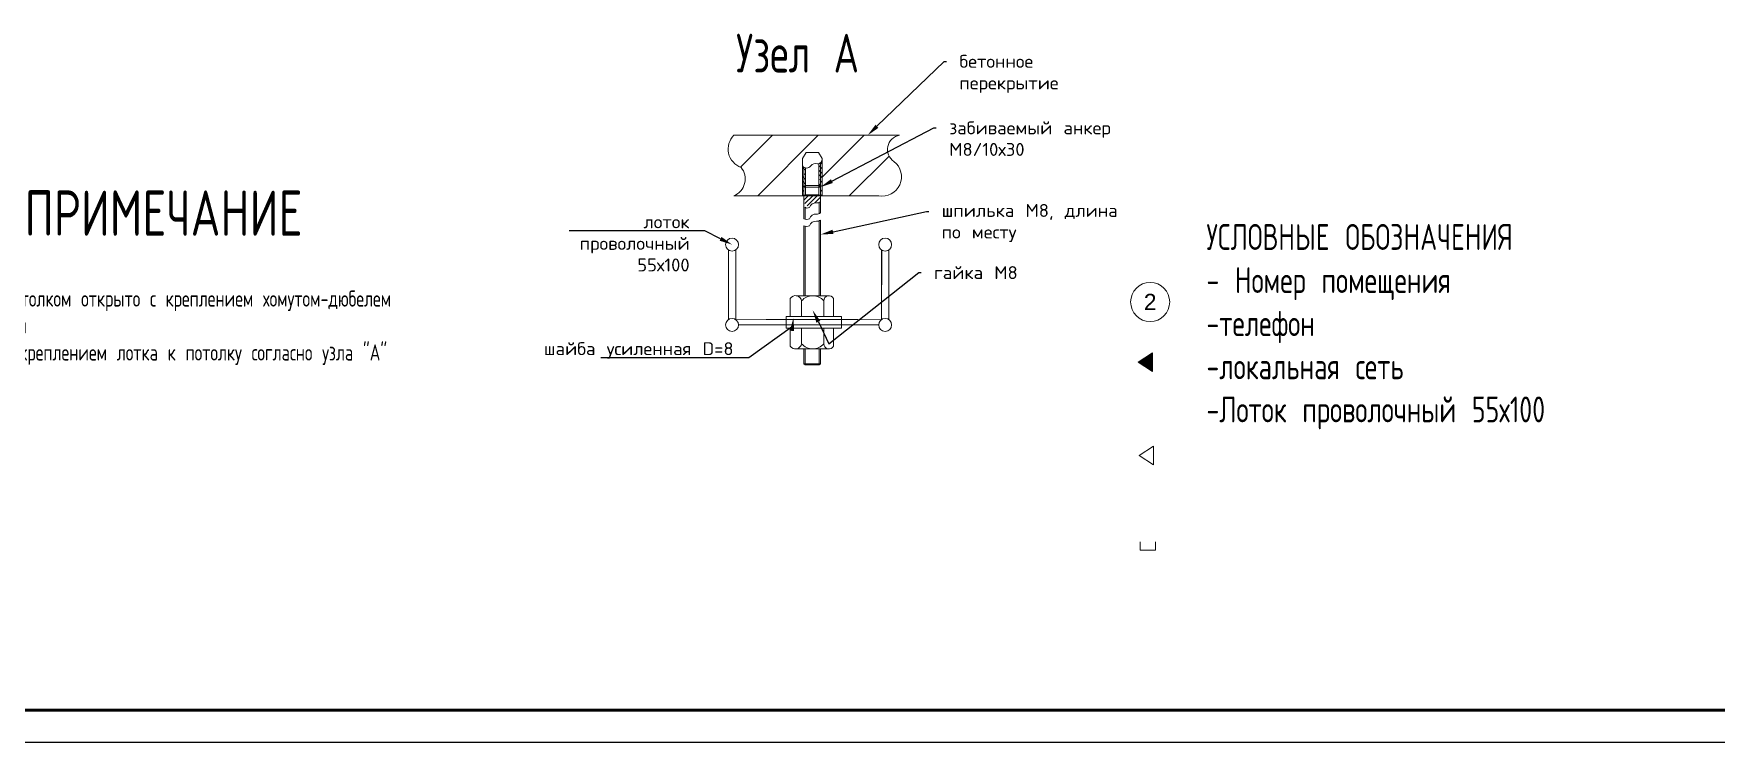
# Model space of a CAD drawing. Header units: millimetres. Extents: x 19315 to 19945, y -11771 to -11474.
# Drawn here: x 19463.2 to 19723.4, y -11770.5 to -11660.9 of the extents above; entities that cross this region are included whole.
import ezdxf
from ezdxf import colors
from ezdxf.entities.mleader import LeaderData, LeaderLine
from ezdxf.enums import TextEntityAlignment as Align
from ezdxf.math import Vec2, Vec3

# ---------------------------------------------------------------- set-up
doc = ezdxf.new("R2010")
doc.units = ezdxf.units.MM
doc.layers.add('0_FORMAT', color=7, linetype='Continuous')
doc.layers.add('АР 0', color=7, linetype='Continuous', lineweight=15)
doc.layers.add('Экспликация', color=255, linetype='Continuous', lineweight=15)
doc.styles.add('1- arial', font='arial.ttf')
doc.styles.add('Romans_0.7', font='romans.shx', dxfattribs={"width": 0.7, "height": 300})
doc.styles.get("Standard").update_dxf_attribs({"font": 'txt.shx', "width": 0.7, "height": 2.5})

# ---------------------------------------------------------------- blocks, each defined once
blk = doc.blocks.new('*U9')
at = {"layer": '0_FORMAT', "lineweight": 60}
blk.add_line((625, 5), (20, 5), dxfattribs=at)
at = {"layer": '0_FORMAT'}
blk.add_line((630, 0), (0, 0), dxfattribs=at)
at = {"layer": '0_FORMAT', "style": 'Romans_0.7', "width": 0.7}
for tag, p in [('ДОЛЖНОСТЬ_1', (441.5, 32.5)), ('ФАМИЛИЯ_1', (460.5, 32.5)), ('ДОЛЖНОСТЬ_2', (441.5, 27.5)), ('ФАМИЛИЯ_2', (460.5, 27.5)), ('ДОЛЖНОСТЬ_3', (441.5, 22.5)), ('ФАМИЛИЯ_3', (460.5, 22.5)), ('ДОЛЖНОСТЬ_4', (441.5, 17.5)), ('ФАМИЛИЯ_4', (460.5, 17.5)), ('ДОЛЖНОСТЬ_5', (441.5, 12.5)), ('ФАМИЛИЯ_5', (460.5, 12.5)), ('ДОЛЖНОСТЬ_6', (441.5, 7.5)), ('ФАМИЛИЯ_6', (460.5, 7.5))]:
    blk.add_attdef(tag, text='', height=3, dxfattribs=at).set_placement(p, align=Align.MIDDLE_LEFT)
for tag, p in [('СТАДИЯ', (582.5, 25)), ('ЛИСТ', (597.5, 25)), ('ЛИСТОВ', (615, 25))]:
    blk.add_attdef(tag, text='', height=3, dxfattribs=at).set_placement(p, align=Align.MIDDLE_CENTER)
blk = doc.blocks.new('Экспл_Помещений')
at = {"layer": 'Экспликация'}
blk.add_circle((0, 0), 3, dxfattribs=at)
at = {"layer": 'Экспликация', "color": 0, "style": '1- arial', "flags": 12}
blk.add_attdef('№_ПОМЕЩЕНИЯ', text='', height=2.5, dxfattribs=at).set_placement((0, 0), align=Align.MIDDLE_CENTER)
blk = doc.blocks.new('A$C75693DE6')
at = {"color": 3, "lineweight": 13, "ltscale": 0.1}
for p, q in [((-1.44, 2.23), (0, 0)), ((-1.44, 2.23), (1.44, 2.23)), ((1.44, 2.23), (0, 0))]:
    blk.add_line(p, q, dxfattribs=at)
blk = doc.blocks.new('A$C0D903EA8')
at = {"color": 4, "lineweight": 13, "ltscale": 0.1}
for p, q in [((-1.13, 10.77), (-1.13, 0)), ((0, 10.77), (0, 0))]:
    blk.add_line(p, q, dxfattribs=at)

msp = doc.modelspace()

# ---------------------------------------------------------------- hatches: boundary and pattern name
at = {"lineweight": 13, "ltscale": 0.1}
h = msp.add_hatch(dxfattribs=at)
h.set_pattern_fill('ACAD_ISO05W100', color=256, angle=45)
h.paths.add_polyline_path([(19582.66264, -11679.30711), (19584.57331, -11679.30711), (19585.14347, -11680.19914, -0.068685637), (19585.14347, -11680.40584), (19585.14347, -11685.99414), (19593.88999, -11685.99414, 0.788895135), (19596.25105, -11680.68679, -0.688499781), (19597.12102, -11676.63489), (19571.50767, -11676.63489, 0.5530043), (19572.60874, -11681.5969, -0.499495345), (19571.50767, -11685.99414), (19582.1075, -11685.99414), (19582.1075, -11680.19914)])
h = msp.add_hatch(dxfattribs=at)
h.set_pattern_fill('ACAD_ISO08W100', color=256, scale=0.1, angle=315)
h.paths.add_polyline_path([(19582.30661, -11681.55465, -0.090528323), (19582.1075, -11681.35608), (19582.1075, -11685.99414), (19582.30661, -11685.99414), (19582.30661, -11684.43554)])
h.paths.add_polyline_path([(19582.5614, -11681.66965, -0.089987714), (19582.30661, -11681.55465), (19582.30661, -11684.43554), (19582.30661, -11684.6514), (19582.5614, -11684.37386)])
h.paths.add_polyline_path([(19584.87812, -11680.88357, -0.094019762), (19584.63171, -11681.02026), (19584.63171, -11684.37386), (19584.87812, -11684.6514)])
h.paths.add_polyline_path([(19585.14347, -11680.40584, -0.187059738), (19584.87812, -11680.88357), (19584.87812, -11685.99414), (19585.14347, -11685.99414)])
h = msp.add_hatch(dxfattribs=at)
h.set_pattern_fill('ACAD_ISO05W100', color=256, scale=0.1, angle=45)
h.paths.add_polyline_path([(19584.29875, -11687.09036, 0.213495764), (19584.87812, -11686.90328), (19584.87812, -11685.99414), (19582.30661, -11685.99414), (19582.30661, -11687.79756, 0.238244099), (19583.18638, -11687.79756, -0.361940745)])
h = msp.add_hatch(color=4, dxfattribs=at)
h.dxf.hatch_style = 1
h.set_gradient(color1=(255, 0, 0), color2=(255, 0, 0), tint=1)
h.paths.add_polyline_path([(19636.22107, -11710.28807), (19633.99477, -11711.72935), (19636.22107, -11713.17063)])

# ---------------------------------------------------------------- linework, layer by layer
for p, q in [((19571.50767, -11676.63489), (19597.12102, -11676.63489)), ((19582.66264, -11679.30711), (19582.1075, -11680.19914)), ((19582.1075, -11680.19914), (19582.1075, -11685.99414)), ((19582.30661, -11685.99414), (19582.30661, -11681.55465)), ((19582.5614, -11685.81926), (19582.5614, -11681.66965)), ((19584.57331, -11679.30711), (19582.66264, -11679.30711)), ((19585.14347, -11680.19914), (19584.57331, -11679.30711)), ((19584.63171, -11685.81926), (19584.63171, -11681.02026)), ((19584.87812, -11685.99414), (19584.87812, -11680.88357)), ((19585.14347, -11685.99414), (19585.14347, -11680.19914)), ((19582.1075, -11685.99414), (19571.50767, -11685.99414)), ((19582.1075, -11685.99414), (19585.14347, -11685.99414)), ((19582.1075, -11685.99414), (19582.30661, -11685.99414)), ((19582.30661, -11684.6514), (19582.5614, -11684.37386)), ((19582.30661, -11685.99414), (19582.30661, -11684.43554)), ((19584.87812, -11684.6514), (19582.30661, -11684.6514)), ((19582.30661, -11685.99414), (19582.5614, -11685.81926)), ((19582.30661, -11685.99414), (19582.30661, -11689.53912)), ((19582.5614, -11684.37386), (19584.63171, -11684.37386)), ((19582.5614, -11685.81926), (19584.63171, -11685.81926)), ((19584.63171, -11684.37386), (19584.87812, -11684.6514)), ((19584.63171, -11685.81926), (19584.87812, -11685.99414)), ((19584.87812, -11686.90328), (19584.71107, -11687.01686)), ((19584.87812, -11684.6514), (19584.87812, -11688.64484)), ((19585.14347, -11685.99414), (19593.88999, -11685.99414)), ((19582.52588, -11687.87709), (19582.52588, -11689.61865)), ((19584.66294, -11687.01686), (19584.66294, -11688.78024)), ((19582.30661, -11690.63147), (19582.30661, -11701.43578)), ((19582.52588, -11690.711), (19582.52588, -11701.43578)), ((19584.66294, -11689.87259), (19584.66294, -11701.43578)), ((19584.87812, -11689.73719), (19584.87812, -11701.43578)), ((19570.65603, -11694.36203), (19570.65603, -11705.133)), ((19571.78385, -11694.36203), (19571.78385, -11705.133)), ((19594.31019, -11705.1483), (19594.35377, -11694.37736)), ((19595.48158, -11705.14833), (19595.48158, -11694.37736)), ((19580.22297, -11704.64874), (19580.22297, -11701.86502)), ((19581.12882, -11701.43578), (19586.21245, -11701.43578)), ((19581.96924, -11702.23438), (19581.96924, -11704.64874)), ((19585.40608, -11704.64874), (19585.40608, -11702.23438)), ((19586.90917, -11701.86502), (19586.90917, -11704.64874)), ((19579.57122, -11704.64874), (19588.11787, -11704.64874)), ((19579.57122, -11704.64874), (19579.57122, -11706.44631)), ((19588.11787, -11704.64874), (19588.11787, -11706.44631)), ((19571.78385, -11705.133), (19594.35377, -11705.14833)), ((19583.38319, -11705.95884), (19572.21994, -11705.95884)), ((19580.22297, -11705.13621), (19576.50265, -11705.13621)), ((19576.50265, -11705.95884), (19590.66349, -11705.95884)), ((19580.22297, -11706.44631), (19579.57122, -11706.44631)), ((19580.22297, -11705.13621), (19586.90917, -11705.13621)), ((19580.22297, -11706.44631), (19586.90917, -11706.44631)), ((19580.22297, -11709.23003), (19580.22297, -11706.44631)), ((19580.59872, -11705.95884), (19586.50355, -11705.95884)), ((19586.50355, -11706.44631), (19580.59872, -11706.44631)), ((19581.96924, -11706.44631), (19581.96924, -11708.86067)), ((19585.40608, -11708.86067), (19585.40608, -11706.44631)), ((19593.89587, -11705.95884), (19586.50355, -11705.95884)), ((19586.90917, -11705.13621), (19590.66349, -11705.13621)), ((19586.90917, -11706.44631), (19586.90917, -11709.23003)), ((19586.90917, -11706.44631), (19588.11787, -11706.44631)), ((19586.2465, -11709.65927), (19580.86478, -11709.65927)), ((19582.30661, -11709.65927), (19582.30661, -11711.95808)), ((19582.52588, -11709.65927), (19582.52588, -11712.14843)), ((19584.66294, -11709.65927), (19584.66294, -11712.14843)), ((19584.87812, -11709.65927), (19584.87812, -11711.95808)), ((19582.52588, -11712.14843), (19582.30661, -11711.95808)), ((19582.30661, -11711.95808), (19584.87812, -11711.95808)), ((19584.66294, -11712.14843), (19582.52588, -11712.14843)), ((19584.66294, -11712.14843), (19584.87812, -11711.95808)), ((19634.34796, -11740.7812), (19634.34796, -11739.49382)), ((19636.71431, -11740.7812), (19634.34796, -11740.7812)), ((19636.71431, -11740.7812), (19636.71431, -11739.49382))]:
    msp.add_line(p, q, dxfattribs=at)
at = {"color": 3, "lineweight": 13, "ltscale": 0.1}
for p, q in [((19636.22107, -11710.28807), (19633.99477, -11711.72935)), ((19636.22107, -11710.28807), (19636.22107, -11713.17063)), ((19636.22107, -11713.17063), (19633.99477, -11711.72935))]:
    msp.add_line(p, q, dxfattribs=at)
at = {"lineweight": 13, "ltscale": 0.1}
for centre in [(19571.21994, -11693.53619), (19594.89587, -11693.53619), (19571.21994, -11705.95884), (19594.89587, -11705.95884)]:
    msp.add_circle(centre, 1, dxfattribs=at)
for centre, radius, start, end in [((19573.61541, -11678.77035), 3.00046, 134.6257139, 250.3968439), ((19597.45988, -11678.82699), 2.21814, 98.7873513, 236.9769622), ((19570.40647, -11683.38193), 2.83484, 292.8582618, 39.025921), ((19582.75091, -11680.91002), 0.78291, 214.7328748, 325.2671252), ((19584.11803, -11681.93301), 0.92553, 70.9861382, 141.4387431), ((19584.39467, -11680.30249), 0.7559, 271.8874521, 7.8584517), ((19594.43536, -11683.05791), 2.98645, 259.4778768, 52.5568234), ((19584.37935, -11686.3493), 0.74543, 262.4692941, 311.9986409), ((19582.74649, -11686.92678), 0.97558, 243.198862, 296.801138), ((19584.16705, -11688.11165), 1.02974, 83.610031, 162.2410156), ((19584.16705, -11689.85321), 1.02974, 83.610031, 162.2410156), ((19584.37935, -11688.09087), 0.74543, 262.4692941, 311.9986409), ((19582.74649, -11688.66834), 0.97558, 243.198862, 296.801138), ((19582.74649, -11689.76069), 0.97558, 243.198862, 296.801138), ((19584.16705, -11690.94556), 1.02974, 83.610031, 162.2410156), ((19584.37935, -11689.18321), 0.74543, 262.4692941, 311.9986409), ((19581.02481, -11702.38674), 0.95664, 9.1647532, 146.9497371), ((19583.68766, -11703.68393), 2.24815, 40.1488619, 139.8511381), ((19586.20403, -11702.23853), 0.79796, 27.9103395, 179.701441), ((19581.02758, -11708.7214), 0.9519, 212.2987925, 351.5867172), ((19583.68766, -11707.41112), 2.24815, 220.1488619, 319.8511381), ((19586.20206, -11708.86452), 0.79599, 179.7228619, 332.6653577)]:
    msp.add_arc(centre, radius, start, end, dxfattribs=at)

# ---------------------------------------------------------------- block references
at = {"color": 7}
msp.add_blockref('*U9', (19315.00703, -11770.52057), dxfattribs=at)
at = {"lineweight": 13, "ltscale": 0.1}
msp.add_blockref('A$C0D903EA8', (19595.48158, -11705.14833), dxfattribs=at)
at = {"color": 4, "lineweight": 13, "ltscale": 0.1, "rotation": 270}
msp.add_blockref('A$C75693DE6', (19634.15538, -11726.16363), dxfattribs=at)
at = {"layer": 'Экспликация'}
ref = msp.add_blockref('Экспл_Помещений', (19635.87536, -11702.41291), dxfattribs=dict(at, xscale=1.008, yscale=1.008, zscale=1.008))
ref.add_attrib('№_ПОМЕЩЕНИЯ', '2', dxfattribs={"color": 7, "height": 2.52, "style": '1- arial'}).set_placement((19635.87536, -11702.41291), align=Align.MIDDLE_CENTER)

# ---------------------------------------------------------------- texts
at = {"lineweight": 13, "ltscale": 0.1, "insert": (19390.85457, -11700.63336), "char_height": 2.5, "attachment_point": 1}
msp.add_mtext_dynamic_manual_height_columns('\\pi-7.5,l10,t10;1.^Iв кабинетах проложить кабель под подвесным потолком открыто с креплением хомутом-дюбелем 8х40 к бетонному потолку  с шагом не более 0,5м\\P2.^IКабеля проложить в лотке проволочном 55х100 с креплением лотка к потолку согласно узла "А" \\P3.^IШкаф телекоммуникационный 42u 600х800', width=142.1265007, gutter_width=12.5, heights=[0], dxfattribs=at)
at = {"layer": 'АР 0', "ltscale": 3, "width": 0.7}
for s, height, p in [('Узел А', 6, (19581.34556, -11666.92782)), ('ПРИМЕЧАНИЕ', 7, (19483.30478, -11692.15818))]:
    msp.add_text(s, height=height, dxfattribs=at).set_placement(p, align=Align.CENTER)
at = {"layer": 'Экспликация', "lineweight": 25, "insert": (19644.57942, -11690.36047), "char_height": 4, "attachment_point": 1}
msp.add_mtext_dynamic_manual_height_columns('УСЛОВНЫЕ ОБОЗНАЧЕНИЯ\\P\\pi-4,l4;- Номер помещения \\P-телефон{\\H2.6667x; }\\P-локальная сеть{\\H2.1111x; }\\P-Лоток проволочный 55х100 {\\H2.2963x; }', width=159.9881595, gutter_width=8.89916, heights=[67.67344], dxfattribs=at)

# ---------------------------------------------------------------- leaders
at = {"lineweight": 13, "ltscale": 0.1}
ml = msp.add_multileader_mtext('Standard', dxfattribs=at)
ml.set_content('{\\W1;бетонное перекрытие}', color=256)
ml.set_leader_properties()
ml.build(insert=Vec2(0, 0))
ml.multileader.update_dxf_attribs({"text_right_attachment_type": 6, "dogleg_length": 0.36, "arrow_head_size": 2})
ctx = ml.context
ctx.base_point, ctx.char_height, ctx.arrow_head_size, ctx.plane_origin = Vec3(19604.36477, -11665.19564), 2, 2, Vec3(19590.7047, -11678.56246)
ctx.right_attachment = 6
notes = []
notes.append((ctx, [(0, (1, 1, 0), (19604.00477, -11665.19564), (1, 0), 0.36, [(0, [(19592.18583, -11676.63489)], 0, [])])]))
ctx.mtext.insert, ctx.mtext.width, ctx.mtext.flow_direction = Vec3(19606.36477, -11664.19564), 23.6354057, 5
ml = msp.add_multileader_mtext('Standard', dxfattribs=at)
ml.set_content('{\\W1;забиваемый анкер М8/10х30}', color=256)
ml.set_leader_properties()
ml.build(insert=Vec2(0, 0))
ml.multileader.update_dxf_attribs({"text_right_attachment_type": 6, "dogleg_length": 0.36, "arrow_head_size": 2})
ctx = ml.context
ctx.base_point, ctx.char_height, ctx.arrow_head_size, ctx.plane_origin = Vec3(19602.79999, -11675.48503), 2, 2, Vec3(19589.13992, -11694.78807)
ctx.right_attachment = 6
notes.append((ctx, [(0, (1, 1, 0), (19602.43999, -11675.48503), (1, 0), 0.36, [(0, [(19584.87812, -11684.6514)], 0, [])])]))
ctx.mtext.insert, ctx.mtext.width, ctx.mtext.flow_direction = Vec3(19604.79999, -11674.48503), 31.7253555, 5
ml = msp.add_multileader_mtext('Standard', dxfattribs=at)
ml.set_content('{\\W1;лоток \\Pпроволочный 55х100}', color=256)
ml.set_leader_properties()
ml.build(insert=Vec2(0, 0))
ml.multileader.update_dxf_attribs({"text_right_attachment_type": 6, "dogleg_length": 0.36, "arrow_head_size": 2})
ctx = ml.context
ctx.base_point, ctx.char_height, ctx.arrow_head_size, ctx.plane_origin = Vec3(19541.65174, -11690.01709), 2, 2, Vec3(19554.17032, -11708.01942)
ctx.right_attachment, ctx.text_align_type = 6, 2
notes.append((ctx, [(1, (1, 1, 0), (19567.01174, -11691.41709), (-1, 0), 0.36, [(0, [(19571.21994, -11693.53619)], 0, [])])]))
ctx.mtext.insert, ctx.mtext.width, ctx.mtext.alignment, ctx.mtext.flow_direction = Vec3(19564.65174, -11689.01709), 18.4670356, 3, 5
ml = msp.add_multileader_mtext('Standard', dxfattribs=at)
ml.set_content('{\\W1;шпилька М8, длина по месту}', color=256)
ml.set_leader_properties()
ml.build(insert=Vec2(0, 0))
ml.multileader.update_dxf_attribs({"text_right_attachment_type": 6, "dogleg_length": 0.36, "arrow_head_size": 2})
ctx = ml.context
ctx.base_point, ctx.char_height, ctx.arrow_head_size, ctx.plane_origin = Vec3(19601.63166, -11688.42377), 2, 2, Vec3(19587.97159, -11707.72681)
ctx.right_attachment = 6
notes.append((ctx, [(0, (1, 1, 0), (19601.27166, -11688.42377), (1, 0), 0.36, [(0, [(19584.87812, -11691.984)], 0, [])])]))
ctx.mtext.insert, ctx.mtext.width, ctx.mtext.flow_direction = Vec3(19603.63166, -11687.25711), 31.7253555, 5
ml = msp.add_multileader_mtext('Standard', dxfattribs=at)
ml.set_content('{\\W1;гайка М8}', color=256)
ml.set_leader_properties()
ml.build(insert=Vec2(0, 0))
ml.multileader.update_dxf_attribs({"text_right_attachment_type": 6, "dogleg_length": 0.36, "arrow_head_size": 2})
ctx = ml.context
ctx.base_point, ctx.char_height, ctx.arrow_head_size, ctx.plane_origin = Vec3(19600.4412, -11697.87555), 2, 2, Vec3(19586.78113, -11717.17859)
ctx.right_attachment = 6
notes.append((ctx, [(0, (1, 1, 0), (19600.0812, -11697.87555), (1, 0), 0.36, [(1, [(19583.68766, -11703.68393), (19586.20206, -11708.86452)], 0, [])])]))
ctx.mtext.insert, ctx.mtext.width, ctx.mtext.flow_direction = Vec3(19602.4412, -11696.87555), 18.4670356, 5
ml = msp.add_multileader_mtext('Standard', dxfattribs=at)
ml.set_content('{\\W1;шайба усиленная D=8}', color=256)
ml.set_leader_properties()
ml.build(insert=Vec2(0, 0))
ml.multileader.update_dxf_attribs({"text_right_attachment_type": 6, "dogleg_length": 0.36, "arrow_head_size": 2})
ctx = ml.context
ctx.base_point, ctx.char_height, ctx.arrow_head_size, ctx.plane_origin = Vec3(19540.11415, -11709.63666), 2, 2, Vec3(19535.59569, -11720.21732)
ctx.right_attachment, ctx.text_align_type = 6, 2
notes.append((ctx, [(1, (1, 1, 0), (19573.80748, -11711.03666), (-1, 0), 0.36, [(0, [(19580.70091, -11704.88174), (19580.56104, -11706.22841)], 0, [])])]))
ctx.mtext.insert, ctx.mtext.width, ctx.mtext.alignment, ctx.mtext.flow_direction = Vec3(19571.44748, -11708.63666), 32.6262489, 3, 5
for ctx, leaders in notes:
    for number, flags, end, landing, length, lines in leaders:
        leader = LeaderData()
        leader.index, (leader.has_last_leader_line, leader.has_dogleg_vector, leader.attachment_direction) = number, flags
        leader.last_leader_point, leader.dogleg_vector, leader.dogleg_length = Vec3(end), Vec3(landing), length
        for number, points, colour, breaks in lines:
            line = LeaderLine()
            line.index, line.vertices, line.color, line.breaks = number, Vec3.list(points), colors.encode_raw_color(colour), breaks
            leader.lines.append(line)
        ctx.leaders.append(leader)

doc.saveas('drawing.dxf')
